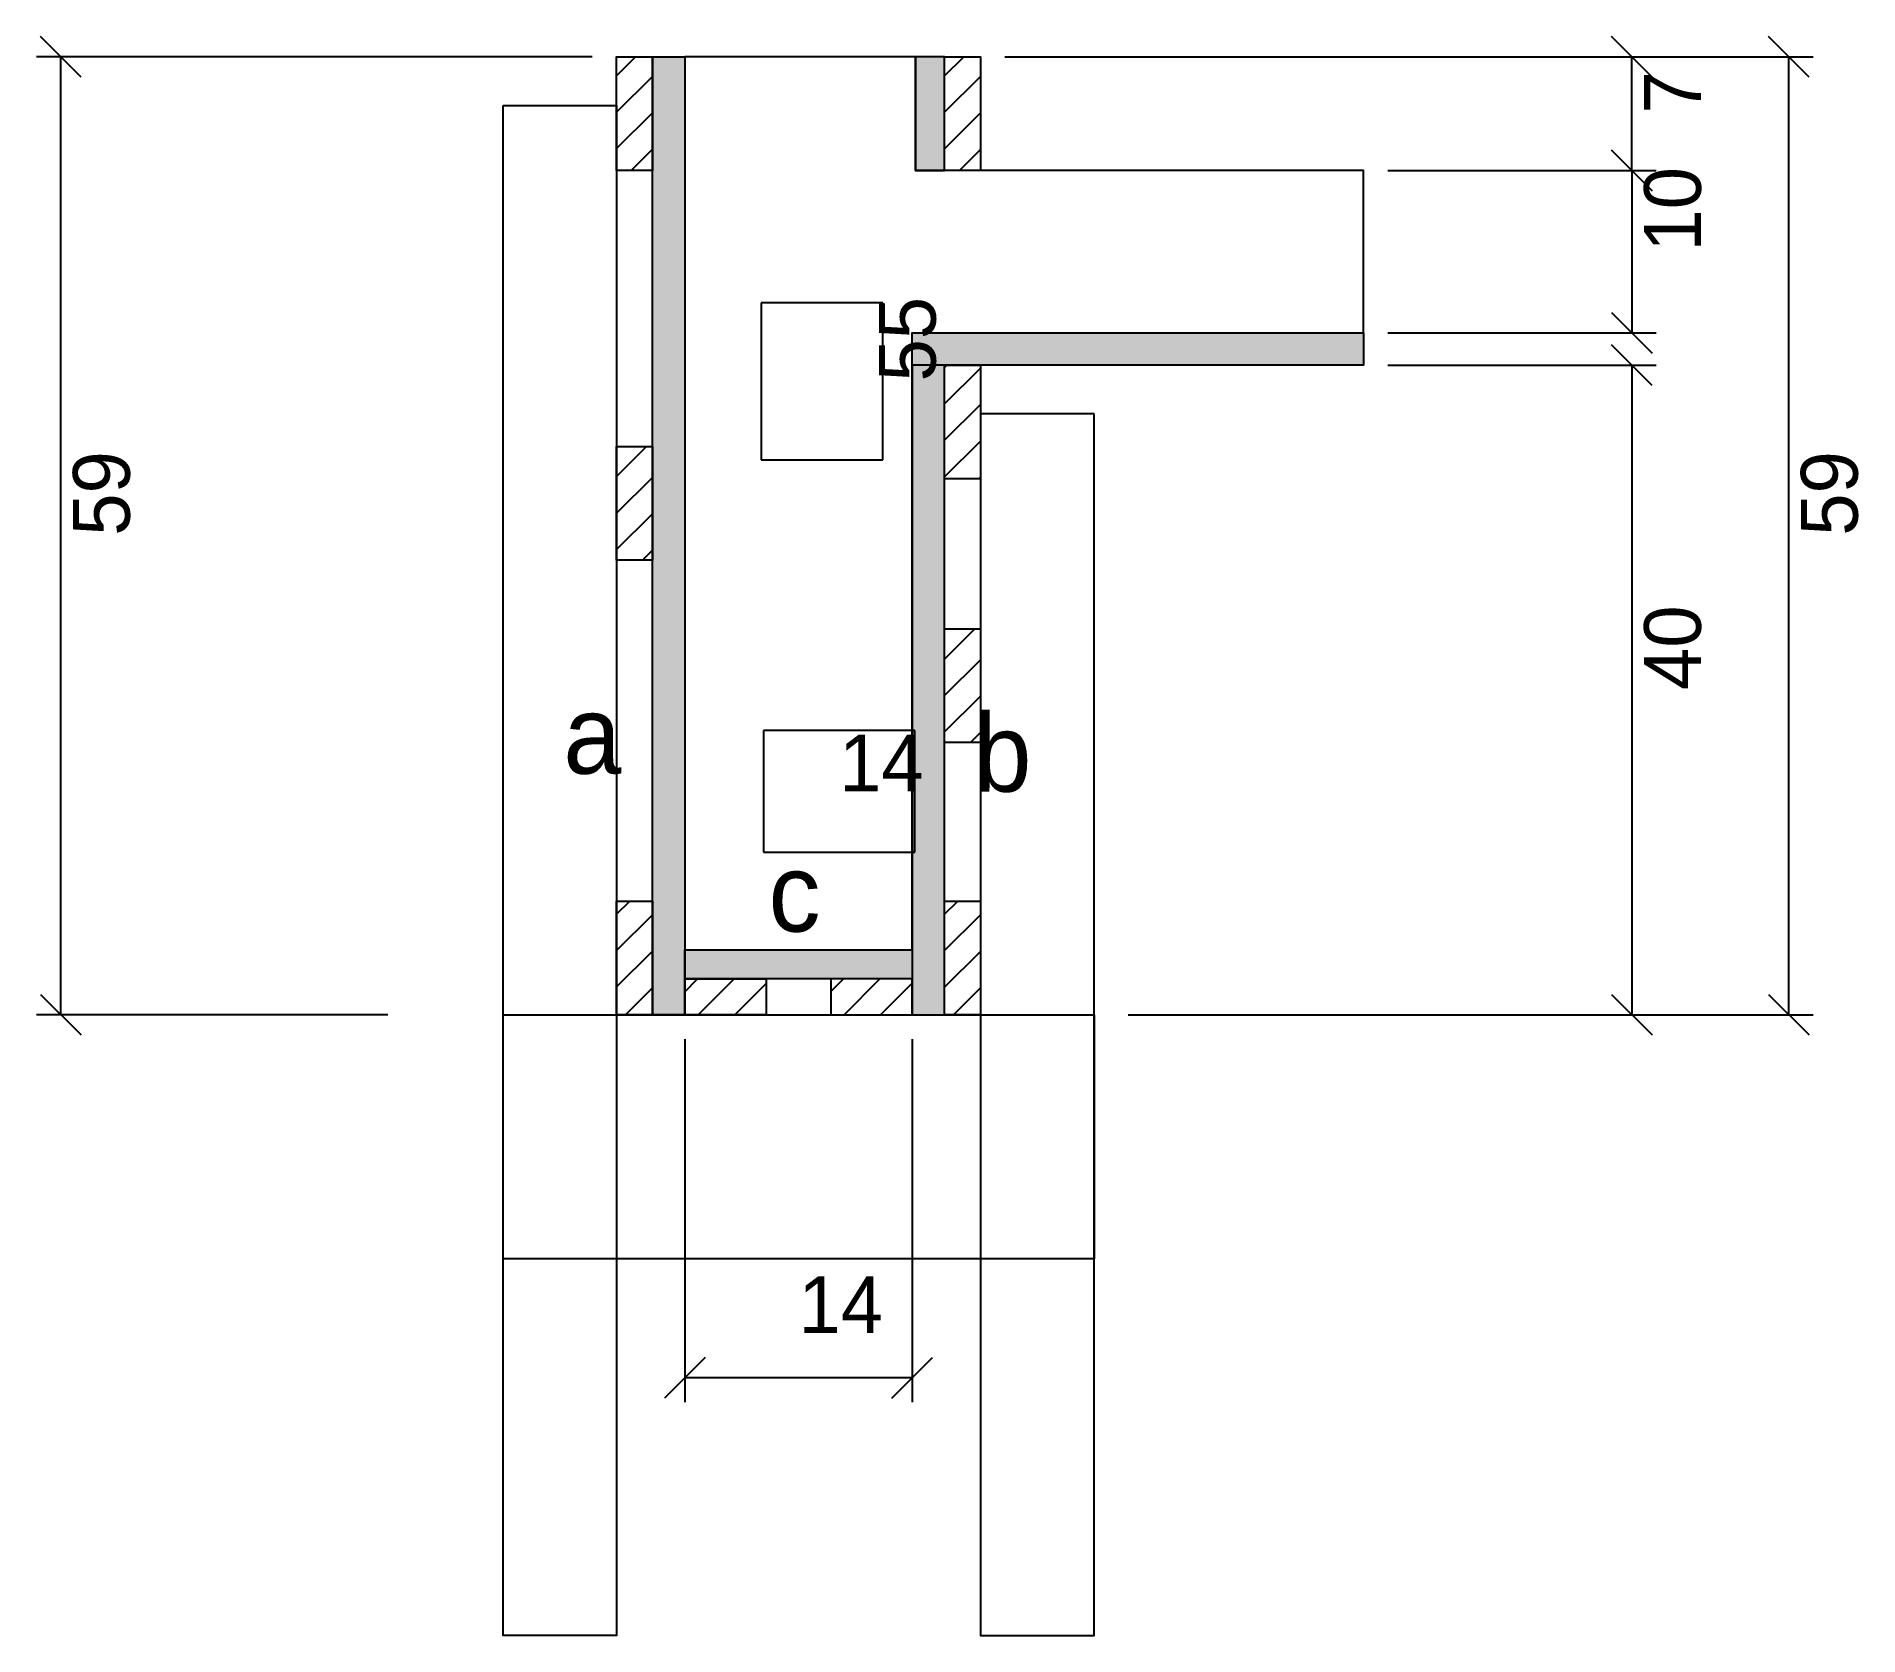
# Model space of a CAD drawing. Extents: x -10 to 215, y -252 to -55.
import ezdxf

# ---------------------------------------------------------------- set-up
doc = ezdxf.new("R2010")
doc.units = 0
for name, color, linetype in [('CONCRETO', 251, 'Continuous'), ('COTA', 241, 'Continuous'), ('Cota Seção (2x)', 241, 'Continuous'), ('detalhes', 7, 'Continuous'), ('Hachura', 251, 'Continuous'), ('Madeira', 126, 'Continuous'), ('Painéis', 200, 'Continuous'), ('SARR_3.5x7', 81, 'Continuous')]:
    doc.layers.add(name, color=color, linetype=linetype)

msp = doc.modelspace()

# ---------------------------------------------------------------- hatches: boundary and pattern name
at = {"layer": 'Hachura'}
h = msp.add_hatch(dxfattribs=at)
h.set_pattern_fill('ANSI31')
h.paths.add_polyline_path([(66.05, -71.25), (61.65, -71.25), (61.65, -57.25), (66.05, -57.25), (66.05, -71.25)])
h = msp.add_hatch(color=7, dxfattribs=at)
h.dxf.hatch_style = 1
h.paths.add_polyline_path([(66.05, -57.25), (70.05, -57.25), (70.05, -175.25), (66.05, -175.25), (66.05, -57.25)])
h = msp.add_hatch(color=7, dxfattribs=at)
h.dxf.hatch_style = 1
h.paths.add_polyline_path([(102.05, -57.25), (98.45, -57.25), (98.45, -71.25), (102.05, -71.25), (102.05, -57.25)])
h = msp.add_hatch(dxfattribs=at)
h.set_pattern_fill('ANSI31')
h.paths.add_polyline_path([(106.45, -71.25), (102.05, -71.25), (102.05, -57.25), (106.45, -57.25), (106.45, -71.25)])
h = msp.add_hatch(color=7, dxfattribs=at)
h.dxf.hatch_style = 1
h.paths.add_polyline_path([(98.05, -95.25), (98.05, -91.25), (153.65, -91.25), (153.65, -95.25), (98.05, -95.25)])
h = msp.add_hatch(color=7, dxfattribs=at)
h.dxf.hatch_style = 1
h.paths.add_polyline_path([(98.05, -95.25), (102.05, -95.25), (102.05, -175.25), (98.05, -175.25), (98.05, -95.25)])
h = msp.add_hatch(dxfattribs=at)
h.set_pattern_fill('ANSI31')
h.paths.add_polyline_path([(106.45, -109.25), (102.05, -109.25), (102.05, -95.25), (106.45, -95.25), (106.45, -109.25)])
h = msp.add_hatch(dxfattribs=at)
h.set_pattern_fill('ANSI31')
h.paths.add_polyline_path([(66.05, -119.28), (61.65, -119.28), (61.65, -105.28), (66.05, -105.28), (66.05, -119.28)])
h = msp.add_hatch(dxfattribs=at)
h.set_pattern_fill('ANSI31')
h.paths.add_polyline_path([(106.45, -141.734), (102.05, -141.734), (102.05, -127.734), (106.45, -127.734), (106.45, -141.734)])
h = msp.add_hatch(dxfattribs=at)
h.set_pattern_fill('ANSI31')
h.paths.add_polyline_path([(66.05, -175.25), (61.65, -175.25), (61.65, -161.25), (66.05, -161.25), (66.05, -175.25)])
h = msp.add_hatch(dxfattribs=at)
h.set_pattern_fill('ANSI31')
h.paths.add_polyline_path([(106.45, -175.25), (102.05, -175.25), (102.05, -161.25), (106.45, -161.25), (106.45, -175.25)])
h = msp.add_hatch(color=7, dxfattribs=at)
h.dxf.hatch_style = 1
h.paths.add_polyline_path([(70.05, -170.85), (70.05, -167.25), (98.05, -167.25), (98.05, -170.85), (70.05, -170.85)])
h = msp.add_hatch(dxfattribs=at)
h.set_pattern_fill('ANSI31')
h.paths.add_polyline_path([(70.05, -175.25), (70.05, -170.85), (80.05, -170.85), (80.05, -175.25), (70.05, -175.25)])
h = msp.add_hatch(dxfattribs=at)
h.set_pattern_fill('ANSI31')
h.paths.add_polyline_path([(98.05, -175.25), (98.05, -170.85), (88.05, -170.85), (88.05, -175.25), (98.05, -175.25)])

# ---------------------------------------------------------------- linework, layer by layer
at = {"layer": 'CONCRETO', "color": 251}
msp.add_lwpolyline([(153.65, -91.25), (153.65, -71.25), (98.45, -71.25), (98.45, -57.25), (70.05, -57.25), (70.05, -167.25), (98.05, -167.25), (98.05, -91.25)], close=True, dxfattribs=at)
at = {"layer": 'COTA', "color": 4}
for p, q in [((58.65, -57.25), (-9.822, -57.25)), ((-6.822, -175.25), (-6.822, -57.25)), ((109.45, -57.25), (209.027, -57.25)), ((109.45, -57.25), (189.707, -57.25)), ((186.707, -71.25), (186.707, -57.25)), ((206.027, -175.25), (206.027, -57.25)), ((156.65, -71.25), (189.707, -71.25)), ((156.65, -71.25), (189.707, -71.25)), ((186.707, -71.25), (186.707, -91.25)), ((156.65, -91.25), (189.707, -91.25)), ((156.65, -95.25), (189.707, -95.25)), ((186.707, -95.25), (186.707, -175.25)), ((33.45, -175.25), (-9.822, -175.25)), ((124.65, -175.25), (209.027, -175.25)), ((124.65, -175.25), (189.707, -175.25)), ((70.05, -178.25), (70.05, -222.977)), ((98.05, -178.25), (98.05, -222.977)), ((98.05, -219.977), (70.05, -219.977))]:
    msp.add_line(p, q, dxfattribs=at)
at = {"layer": 'COTA'}
for points in [[(-4.322, -59.75), (-9.322, -54.75)], [(189.207, -59.75), (184.207, -54.75)], [(208.527, -59.75), (203.527, -54.75)], [(189.207, -73.75), (184.207, -68.75)], [(184.207, -68.75), (189.207, -73.75)], [(184.207, -88.75), (189.207, -93.75)], [(189.207, -97.75), (184.207, -92.75)], [(-9.322, -172.75), (-4.322, -177.75)], [(184.207, -172.75), (189.207, -177.75)], [(203.527, -172.75), (208.527, -177.75)], [(72.55, -217.477), (67.55, -222.477)], [(95.55, -222.477), (100.55, -217.477)]]:
    msp.add_lwpolyline(points, dxfattribs=at)
at = {"layer": 'Cota Seção (2x)', "color": 180}
for p, q in [((94.45, -87.583), (79.45, -87.583)), ((79.45, -87.583), (79.45, -106.917)), ((94.45, -106.917), (94.45, -87.583)), ((79.45, -106.917), (94.45, -106.917)), ((98.383, -140.25), (79.717, -140.25)), ((79.717, -140.25), (79.717, -155.25)), ((98.383, -155.25), (98.383, -140.25)), ((79.717, -155.25), (98.383, -155.25))]:
    msp.add_line(p, q, dxfattribs=at)
at = {"layer": 'Madeira', "color": 126}
for points in [[(66.05, -71.25), (61.65, -71.25), (61.65, -57.25), (66.05, -57.25)], [(106.45, -71.25), (102.05, -71.25), (102.05, -57.25), (106.45, -57.25)], [(106.45, -109.25), (102.05, -109.25), (102.05, -95.25), (106.45, -95.25)], [(66.05, -119.28), (61.65, -119.28), (61.65, -105.28), (66.05, -105.28)], [(106.45, -141.734), (102.05, -141.734), (102.05, -127.734), (106.45, -127.734)], [(66.05, -175.25), (61.65, -175.25), (61.65, -161.25), (66.05, -161.25)], [(106.45, -175.25), (102.05, -175.25), (102.05, -161.25), (106.45, -161.25)], [(70.05, -175.25), (70.05, -170.85), (80.05, -170.85), (80.05, -175.25)], [(98.05, -175.25), (98.05, -170.85), (88.05, -170.85), (88.05, -175.25)]]:
    msp.add_lwpolyline(points, close=True, dxfattribs=at)
at = {"layer": 'Painéis', "color": 200}
for points in [[(66.05, -57.25), (70.05, -57.25), (70.05, -175.25), (66.05, -175.25)], [(102.05, -57.25), (98.45, -57.25), (98.45, -71.25), (102.05, -71.25)], [(98.05, -95.25), (98.05, -91.25), (153.65, -91.25), (153.65, -95.25)], [(102.05, -95.25), (98.05, -95.25), (98.05, -175.25), (102.05, -175.25)], [(70.05, -170.85), (70.05, -167.25), (98.05, -167.25), (98.05, -170.85)]]:
    msp.add_lwpolyline(points, close=True, dxfattribs=at)
at = {"layer": 'SARR_3.5x7', "color": 81}
for points in [[(47.65, -63.25), (61.65, -63.25), (61.65, -251.728), (47.65, -251.728)], [(120.45, -101.25), (106.45, -101.25), (106.45, -251.728), (120.45, -251.728)], [(47.65, -175.25), (120.45, -175.25), (120.45, -205.308), (47.65, -205.308)]]:
    msp.add_lwpolyline(points, close=True, dxfattribs=at)

# ---------------------------------------------------------------- texts
at = {"layer": 'COTA', "color": 1}
for s, p in [('7', (195.207, -64.25)), ('10', (195.207, -81.25)), ('59', (1.678, -116.25)), ('59', (214.527, -116.25)), ('40', (195.207, -135.25))]:
    msp.add_text(s, height=7, rotation=90, dxfattribs=at).set_placement(p)
msp.add_text('14', height=7, dxfattribs=at).set_placement((84.05, -214.477))
at = {"layer": 'Cota Seção (2x)', "color": 1}
msp.add_text('55', height=7, rotation=90, dxfattribs=at).set_placement((100.95, -97.25))
msp.add_text('14', height=7, dxfattribs=at).set_placement((89.05, -147.75))
at = {"layer": 'detalhes', "color": 4}
for s, p in [('a', (55.082, -145.566)), ('b', (105.622, -147.782)), ('c', (80.348, -165.014))]:
    msp.add_text(s, height=9.6, dxfattribs=at).set_placement(p)

doc.saveas('drawing.dxf')
